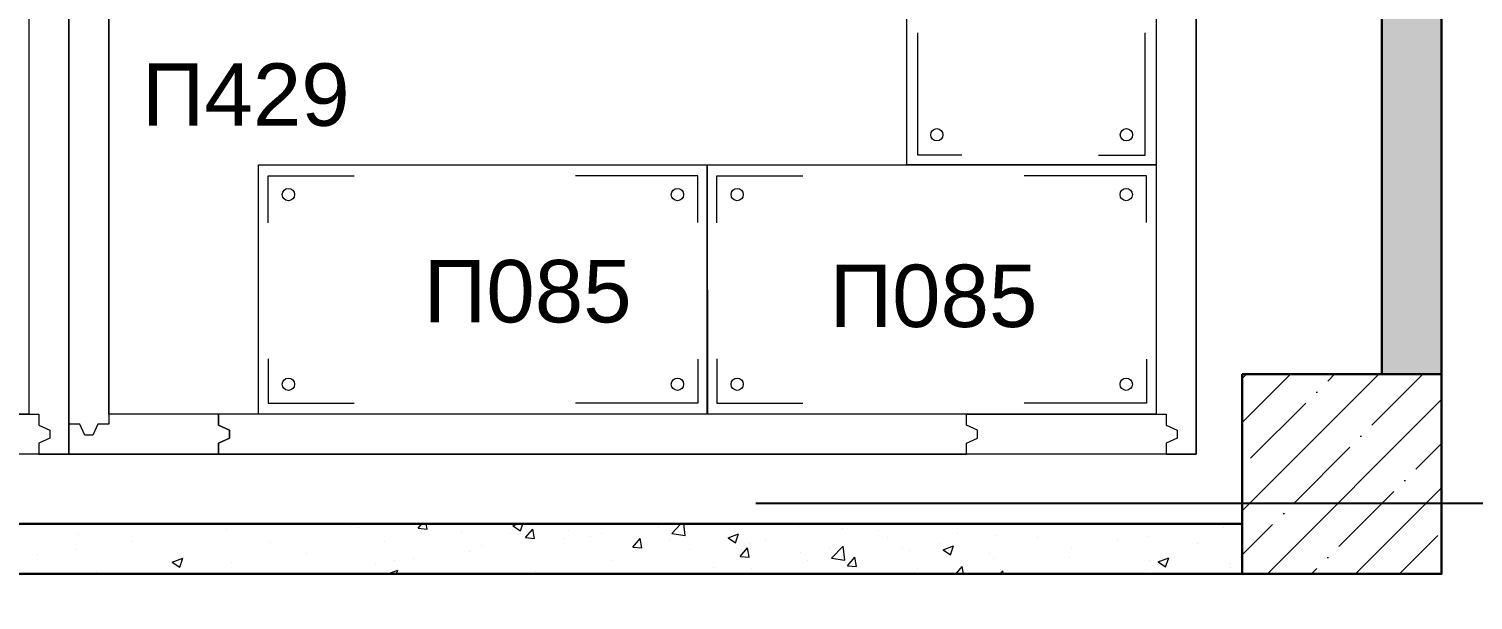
# Model space of a CAD drawing. Header units: millimetres. Extents: x -241391 to 8718866, y 0 to 143518.
# Drawn here: x -202866 to -199971, y 100348 to 101493 of the extents above; entities that cross this region are included whole.
import ezdxf
from ezdxf import colors
from ezdxf.entities.mleader import LeaderData, LeaderLine
from ezdxf.math import Vec2, Vec3

# ---------------------------------------------------------------- set-up
doc = ezdxf.new("R2010")
doc.units = ezdxf.units.MM
doc.header["$MEASUREMENT"] = 0
doc.layers.get('0').update_dxf_attribs({"color": 250, "lineweight": 9})
for name, color, linetype, lineweight in [('АР_Колонны', 5, 'Continuous', 30), ('АР_Колонны Штрих', 250, 'Continuous', 5), ('АР_Отметки', 250, 'Continuous', 15), ('АР_Перегородки газоблок', 165, 'Continuous', 30), ('АР_Перегородки газоблок_Штрих', 165, 'Continuous', 5), ('ТХ_пищеблок', 30, 'Continuous', 20)]:
    doc.layers.add(name, color=color, linetype=linetype, lineweight=lineweight)
doc.layers.add('ТХ_пищеблок_позиции', color=5, linetype='Continuous')
doc.layers.add('ТХ_привязка ТХ', color=7, linetype='Continuous', true_color=0x163d5c)
doc.styles.add('Arial Narrow_6', font='ARIALN.TTF', dxfattribs={"width": 0.85, "height": 200})
doc.styles.add('ISOCPEUR', font='isocpeur.ttf', dxfattribs={"width": 0.7})
doc.styles.add('Standart Arial', font='arial.ttf', dxfattribs={"width": 0.7, "height": 250})

# ---------------------------------------------------------------- blocks, each defined once
blk = doc.blocks.new('_Dot')
at = {"color": 0, "linetype": 'ByBlock', "lineweight": -2}
blk.add_line((-0.5, 0), (-1, 0), dxfattribs=at)
at = {"color": 0, "linetype": 'ByBlock', "const_width": 0.5}
blk.add_lwpolyline([(-0.25, 0, 1), (0.25, 0, 1)], format="xyb", close=True, dxfattribs=at)
blk = doc.blocks.new('_DotSmall')
at = {"color": 0, "linetype": 'ByBlock', "const_width": 0.5}
blk.add_lwpolyline([(-0.0625, 0, 1), (0.0625, 0, 1)], format="xyb", close=True, dxfattribs=at)

msp = doc.modelspace()

# ---------------------------------------------------------------- hatches: boundary and pattern name
at = {"layer": 'АР_Колонны Штрих', "ltscale": 100}
h = msp.add_hatch(dxfattribs=at)
h.set_pattern_fill('ANSI35', color=256, scale=500)
h.set_pattern_definition([(45, (-1157486.01, 140672.16), (-88.388348, 88.388348), []), (45, (-1157397.63, 140672.16), (-88.388348, 88.388348), [156.25, -31.25, 0, -31.25])])
h.paths.add_polyline_path([(-200033.9, 100800.7), (-200433.9, 100800.7), (-200433.9, 100400.7), (-200033.9, 100400.7)])
at = {"layer": 'АР_Перегородки газоблок_Штрих', "ltscale": 100}
h = msp.add_hatch(dxfattribs=at)
h.set_pattern_fill('AR-CONC', color=256, scale=30)
h.set_pattern_definition([(50, (0, 0), (215.17805, -18.82564), [22.5, -247.5]), (355, (0, 0), (-41.6254, 225.65764), [18, -198]), (100.45144, (17.93, -1.57), (173.55265, 206.832), [19.12206, -210.34263]), (46.1842, (0, 60), (320.1724, -49.65578), [33.75, -371.25]), (96.63564, (26.68, 55.86), (280.3986, 292.2356), [28.6831, -315.51413]), (351.18416, (0, 60), (280.3986, 292.2356), [27, -297]), (21, (30, 45), (179.07212, -120.78567), [22.5, -247.5]), (326, (30, 45), (72.9946, 217.54501), [18, -198]), (71.45144, (44.92, 34.93), (252.06671, 96.75935), [19.12206, -210.34263]), (37.5, (0, 0), (3.647957, 99.868156), [0, -195.6, 0, -201, 0, -198.75]), (7.5, (0, 0), (78.92086, 118.323514), [0, -114.6, 0, -191.1, 0, -75.75]), (327.5, (-66.9, 0), (160.14673, -6.766462), [0, -75, 0, -234, 0, -310.5]), (317.5, (-96.9, 0), (174.95585, 30.031495), [0, -97.5, 0, -155.4, 0, -220.5])])
h.paths.add_polyline_path([(-200034.1, 106400.7), (-200154.1, 106400.7), (-200154.1, 100800.7), (-200034.1, 100800.7)])

# ---------------------------------------------------------------- linework, layer by layer
for p, q in [((-202786.2, 100700.6), (-202786.2, 102900.6)), ((-202786.2, 100640.6), (-202786.2, 102900.6)), ((-200526.2, 102900.6), (-200526.2, 100640.6)), ((-202706.2, 102820.6), (-202706.2, 100700.6)), ((-202706.2, 100720.6), (-202706.2, 102820.6)), ((-200606.2, 102820.6), (-200606.2, 100720.6)), ((-200606.2, 101940.6), (-200606.2, 100720.6)), ((-200526.2, 100640.6), (-200526.2, 101940.6)), ((-202486.2, 100720.6), (-202706.2, 100720.6)), ((-202706.2, 100720.6), (-202706.2, 100700.6)), ((-200606.2, 100720.6), (-202706.2, 100720.6)), ((-202486.2, 100698.6), (-202486.2, 100720.6)), ((-200986.2, 100720.6), (-202486.2, 100720.6)), ((-202486.2, 100720.6), (-202486.2, 100698.6)), ((-202486.2, 100698.6), (-202486.2, 100720.6)), ((-200986.2, 100698.6), (-200986.2, 100720.6)), ((-200986.2, 100698.6), (-200986.2, 100720.6)), ((-200986.2, 100720.6), (-200586.2, 100720.6)), ((-200606.2, 100720.6), (-200586.2, 100720.6)), ((-200586.2, 100720.6), (-200586.2, 100698.6)), ((-200586.2, 100720.6), (-200586.2, 100698.6)), ((-202764.2, 100700.6), (-202786.2, 100700.6)), ((-202764.2, 100700.6), (-202786.2, 100700.6)), ((-202786.2, 100700.6), (-202786.2, 100640.6)), ((-202754.2, 100678.6), (-202764.2, 100700.6)), ((-202754.2, 100678.6), (-202764.2, 100700.6)), ((-202738.2, 100678.6), (-202754.2, 100678.6)), ((-202738.2, 100678.6), (-202754.2, 100678.6)), ((-202728.2, 100700.6), (-202738.2, 100678.6)), ((-202728.2, 100700.6), (-202738.2, 100678.6)), ((-202706.2, 100700.6), (-202728.2, 100700.6)), ((-202706.2, 100700.6), (-202728.2, 100700.6)), ((-202464.2, 100688.6), (-202486.2, 100698.6)), ((-202486.2, 100698.6), (-202464.2, 100688.6)), ((-202464.2, 100688.6), (-202486.2, 100698.6)), ((-202486.2, 100662.6), (-202464.2, 100672.6)), ((-202464.2, 100672.6), (-202486.2, 100662.6)), ((-202486.2, 100662.6), (-202464.2, 100672.6)), ((-202464.2, 100672.6), (-202464.2, 100688.6)), ((-202464.2, 100688.6), (-202464.2, 100672.6)), ((-202464.2, 100672.6), (-202464.2, 100688.6)), ((-200964.2, 100688.6), (-200986.2, 100698.6)), ((-200964.2, 100688.6), (-200986.2, 100698.6)), ((-200986.2, 100662.6), (-200964.2, 100672.6)), ((-200986.2, 100662.6), (-200964.2, 100672.6)), ((-200964.2, 100672.6), (-200964.2, 100688.6)), ((-200964.2, 100672.6), (-200964.2, 100688.6)), ((-200586.2, 100698.6), (-200564.2, 100688.6)), ((-200586.2, 100698.6), (-200564.2, 100688.6)), ((-200564.2, 100672.6), (-200586.2, 100662.6)), ((-200564.2, 100672.6), (-200586.2, 100662.6)), ((-200564.2, 100688.6), (-200564.2, 100672.6)), ((-200564.2, 100688.6), (-200564.2, 100672.6)), ((-202486.2, 100640.6), (-202486.2, 100662.6)), ((-202486.2, 100662.6), (-202486.2, 100640.6)), ((-202486.2, 100640.6), (-202486.2, 100662.6)), ((-200986.2, 100640.6), (-200986.2, 100662.6)), ((-200986.2, 100640.6), (-200986.2, 100662.6)), ((-200586.2, 100662.6), (-200586.2, 100640.6)), ((-200586.2, 100662.6), (-200586.2, 100640.6)), ((-202786.2, 100640.6), (-202486.2, 100640.6)), ((-200526.2, 100640.6), (-202786.2, 100640.6)), ((-202486.2, 100640.6), (-200986.2, 100640.6)), ((-200586.2, 100640.6), (-200986.2, 100640.6)), ((-200586.2, 100640.6), (-200986.2, 100640.6)), ((-200586.2, 100640.6), (-200526.2, 100640.6))]:
    msp.add_line(p, q)
at = {"layer": 'АР_Колонны', "ltscale": 100}
msp.add_lwpolyline([(-200433.9, 100800.7), (-200033.9, 100800.7), (-200033.9, 100400.7), (-200433.9, 100400.7)], close=True, dxfattribs=at)
at = {"layer": 'АР_Перегородки газоблок', "ltscale": 100}
for points in [[(-200033.9, 106400.7), (-200033.9, 100800.7)], [(-200153.9, 104687.7), (-200153.9, 100800.7)], [(-205134.4, 100500.7), (-200433.9, 100500.7)], [(-203148.1, 100400.7), (-200433.9, 100400.7)]]:
    msp.add_lwpolyline(points, dxfattribs=at)
at = {"layer": 'АР_Перегородки газоблок_Штрих', "linetype": 'Continuous', "ltscale": 100}
for p, q in [((-202395, 100499.7), (-202395, 100499.7)), ((-202085.6, 100492.1), (-202078.5, 100500.7)), ((-202067.7, 100490.6), (-202069.6, 100500.7)), ((-201895.7, 100497), (-201886, 100500.7)), ((-201880.7, 100486.9), (-201876.1, 100500.7)), ((-201577.5, 100481.7), (-201559.3, 100500.7)), ((-201550.8, 100477.7), (-201553.4, 100500.7)), ((-202766.8, 100479.5), (-202766.8, 100479.5)), ((-202470.1, 100489.8), (-202470.1, 100489.8)), ((-202221.6, 100495), (-202221.6, 100495)), ((-202205.9, 100493.5), (-202205.9, 100493.5)), ((-202085.6, 100492.1), (-202067.7, 100490.6)), ((-202061.5, 100488.3), (-202061.5, 100488.3)), ((-201999.2, 100486.1), (-201999.2, 100486.1)), ((-201901.3, 100481.5), (-201901.3, 100481.5)), ((-201895.7, 100497), (-201880.7, 100486.9)), ((-201870.5, 100473.3), (-201856, 100490.5)), ((-201870.5, 100473.3), (-201852.5, 100471.7)), ((-201852.5, 100471.7), (-201856, 100490.5)), ((-201792.6, 100471.1), (-201792.6, 100471.1)), ((-201784.1, 100487.7), (-201784.1, 100487.7)), ((-201741.2, 100474.7), (-201741.2, 100474.7)), ((-201717.5, 100481), (-201717.5, 100481)), ((-201655.3, 100454.5), (-201640.8, 100471.7)), ((-201637.4, 100452.9), (-201640.8, 100471.7)), ((-201603.9, 100495.9), (-201603.9, 100495.9)), ((-201577.4, 100481.8), (-201550.8, 100477.7)), ((-201464.5, 100473), (-201443.5, 100481)), ((-201464.5, 100473), (-201449.6, 100462.9)), ((-201449.6, 100462.9), (-201443.5, 100481)), ((-201324, 100494.7), (-201324, 100494.7)), ((-201234.2, 100490.7), (-201234.2, 100490.7)), ((-201163.8, 100488), (-201163.8, 100488)), ((-201144.7, 100472.8), (-201144.7, 100472.8)), ((-201003.7, 100481.2), (-201003.7, 100481.2)), ((-200926.5, 100477.2), (-200926.5, 100477.2)), ((-200843.5, 100474.4), (-200843.5, 100474.4)), ((-200622.4, 100474.8), (-200622.4, 100474.8)), ((-200470.9, 100494), (-200470.9, 100494)), ((-202773.2, 100449.9), (-202773.2, 100449.9)), ((-202659.6, 100464.9), (-202659.6, 100464.9)), ((-202380.9, 100463.4), (-202380.9, 100463.4)), ((-202309.1, 100442.5), (-202309.1, 100442.5)), ((-202153.3, 100465), (-202153.3, 100465)), ((-201982.1, 100446.1), (-201982.1, 100446.1)), ((-201959.1, 100457.6), (-201959.1, 100457.6)), ((-201655.3, 100454.5), (-201637.4, 100452.9)), ((-201581, 100468), (-201581, 100468)), ((-201541.5, 100449), (-201541.5, 100449)), ((-201440.1, 100435.7), (-201425.7, 100452.9)), ((-201422.2, 100434.1), (-201425.6, 100452.9)), ((-201420.9, 100461.2), (-201420.9, 100461.2)), ((-201390, 100468.2), (-201390, 100468.2)), ((-201319.6, 100442.7), (-201319.6, 100442.7)), ((-201260.7, 100454.4), (-201260.7, 100454.4)), ((-201257.4, 100432.1), (-201234, 100456.4)), ((-201230.6, 100428), (-201233.9, 100456.5)), ((-201115.2, 100452.3), (-201115.2, 100452.3)), ((-201100.6, 100447.7), (-201100.6, 100447.7)), ((-201040.1, 100462.2), (-201040.1, 100462.2)), ((-201033.4, 100448.9), (-201012.4, 100457)), ((-201033.4, 100448.9), (-201018.5, 100438.9)), ((-201018.5, 100438.9), (-201012.4, 100457)), ((-200940.4, 100440.9), (-200940.4, 100440.9)), ((-200776.4, 100453.7), (-200776.4, 100453.7)), ((-200683.4, 100467.7), (-200683.4, 100467.7)), ((-200523.2, 100460.9), (-200523.2, 100460.9)), ((-202848.3, 100440), (-202848.3, 100440)), ((-202578.9, 100424.3), (-202557.9, 100432.3)), ((-202578.9, 100424.3), (-202563.9, 100414.2)), ((-202563.9, 100414.2), (-202557.9, 100432.3)), ((-202555.8, 100433.4), (-202555.8, 100433.4)), ((-202460.6, 100423.3), (-202460.6, 100423.3)), ((-202170.8, 100421.3), (-202170.8, 100421.3)), ((-202134, 100427.6), (-202134, 100427.6)), ((-202095.7, 100431.2), (-202095.7, 100431.2)), ((-201695.5, 100427.9), (-201695.5, 100427.9)), ((-201494.6, 100412.7), (-201494.6, 100412.7)), ((-201440.1, 100435.7), (-201422.2, 100434.1)), ((-201418.3, 100412.4), (-201418.3, 100412.4)), ((-201304.7, 100427.4), (-201304.7, 100427.4)), ((-201257.3, 100432.2), (-201230.6, 100428)), ((-201224.9, 100416.8), (-201210.5, 100434.1)), ((-201224.9, 100416.8), (-201207, 100415.3)), ((-201207, 100415.3), (-201210.5, 100434.1)), ((-201083.8, 100412), (-201083.8, 100412)), ((-201007.5, 100400.7), (-200995.3, 100415.2)), ((-200992.6, 100400.7), (-200995.3, 100415.2)), ((-200932.2, 100431.2), (-200932.2, 100431.2)), ((-200780.3, 100434.1), (-200780.3, 100434.1)), ((-200620.1, 100427.4), (-200620.1, 100427.4)), ((-200602.2, 100424.9), (-200581.2, 100433)), ((-200602.2, 100424.9), (-200587.3, 100414.8)), ((-200587.3, 100414.8), (-200581.2, 100433)), ((-200460, 100420.6), (-200460, 100420.6)), ((-200457.2, 100413.9), (-200457.2, 100413.9)), ((-200437.7, 100433.6), (-200437.7, 100433.6)), ((-202825, 100403.1), (-202825, 100403.1)), ((-202730.8, 100403.4), (-202730.8, 100403.4)), ((-202614.7, 100402.1), (-202614.7, 100402.1)), ((-202146.5, 100400.7), (-202126.7, 100408.3)), ((-202129.3, 100400.7), (-202126.7, 100408.3)), ((-201851.4, 100405.4), (-201851.4, 100405.4)), ((-201493.4, 100402.6), (-201493.4, 100402.6)), ((-200919.7, 100400.7), (-200913.8, 100406.8)), ((-200913, 100400.7), (-200913.7, 100406.9)), ((-200627.2, 100408.7), (-200627.2, 100408.7))]:
    msp.add_line(p, q, dxfattribs=at)
at = {"layer": 'ТХ_пищеблок'}
for p, q in [((-202786.2, 100700.6), (-202786.2, 102900.6)), ((-202786.2, 100640.6), (-202786.2, 102900.6)), ((-200526.2, 102900.6), (-200526.2, 100640.6)), ((-202706.2, 102820.6), (-202706.2, 100700.6)), ((-202706.2, 100720.6), (-202706.2, 102820.6)), ((-200606.2, 102820.6), (-200606.2, 100720.6)), ((-200606.2, 101940.6), (-200606.2, 100720.6)), ((-200526.2, 100640.6), (-200526.2, 101940.6)), ((-202486.2, 100720.6), (-202706.2, 100720.6)), ((-202706.2, 100720.6), (-202706.2, 100700.6)), ((-200606.2, 100720.6), (-202706.2, 100720.6)), ((-202486.2, 100698.6), (-202486.2, 100720.6)), ((-200986.2, 100720.6), (-202486.2, 100720.6)), ((-202486.2, 100720.6), (-202486.2, 100698.6)), ((-202486.2, 100698.6), (-202486.2, 100720.6)), ((-200986.2, 100698.6), (-200986.2, 100720.6)), ((-200986.2, 100698.6), (-200986.2, 100720.6)), ((-200986.2, 100720.6), (-200586.2, 100720.6)), ((-200606.2, 100720.6), (-200586.2, 100720.6)), ((-200586.2, 100720.6), (-200586.2, 100698.6)), ((-200586.2, 100720.6), (-200586.2, 100698.6)), ((-202764.2, 100700.6), (-202786.2, 100700.6)), ((-202764.2, 100700.6), (-202786.2, 100700.6)), ((-202786.2, 100700.6), (-202786.2, 100640.6)), ((-202754.2, 100678.6), (-202764.2, 100700.6)), ((-202754.2, 100678.6), (-202764.2, 100700.6)), ((-202738.2, 100678.6), (-202754.2, 100678.6)), ((-202738.2, 100678.6), (-202754.2, 100678.6)), ((-202728.2, 100700.6), (-202738.2, 100678.6)), ((-202728.2, 100700.6), (-202738.2, 100678.6)), ((-202706.2, 100700.6), (-202728.2, 100700.6)), ((-202706.2, 100700.6), (-202728.2, 100700.6)), ((-202464.2, 100688.6), (-202486.2, 100698.6)), ((-202486.2, 100698.6), (-202464.2, 100688.6)), ((-202464.2, 100688.6), (-202486.2, 100698.6)), ((-202486.2, 100662.6), (-202464.2, 100672.6)), ((-202464.2, 100672.6), (-202486.2, 100662.6)), ((-202486.2, 100662.6), (-202464.2, 100672.6)), ((-202464.2, 100672.6), (-202464.2, 100688.6)), ((-202464.2, 100688.6), (-202464.2, 100672.6)), ((-202464.2, 100672.6), (-202464.2, 100688.6)), ((-200964.2, 100688.6), (-200986.2, 100698.6)), ((-200964.2, 100688.6), (-200986.2, 100698.6)), ((-200986.2, 100662.6), (-200964.2, 100672.6)), ((-200986.2, 100662.6), (-200964.2, 100672.6)), ((-200964.2, 100672.6), (-200964.2, 100688.6)), ((-200964.2, 100672.6), (-200964.2, 100688.6)), ((-200586.2, 100698.6), (-200564.2, 100688.6)), ((-200586.2, 100698.6), (-200564.2, 100688.6)), ((-200564.2, 100672.6), (-200586.2, 100662.6)), ((-200564.2, 100672.6), (-200586.2, 100662.6)), ((-200564.2, 100688.6), (-200564.2, 100672.6)), ((-200564.2, 100688.6), (-200564.2, 100672.6)), ((-202486.2, 100640.6), (-202486.2, 100662.6)), ((-202486.2, 100662.6), (-202486.2, 100640.6)), ((-202486.2, 100640.6), (-202486.2, 100662.6)), ((-200986.2, 100640.6), (-200986.2, 100662.6)), ((-200986.2, 100640.6), (-200986.2, 100662.6)), ((-200586.2, 100662.6), (-200586.2, 100640.6)), ((-200586.2, 100662.6), (-200586.2, 100640.6)), ((-202786.2, 100640.6), (-202486.2, 100640.6)), ((-200526.2, 100640.6), (-202786.2, 100640.6)), ((-202486.2, 100640.6), (-200986.2, 100640.6)), ((-200586.2, 100640.6), (-200986.2, 100640.6)), ((-200586.2, 100640.6), (-200986.2, 100640.6)), ((-200586.2, 100640.6), (-200526.2, 100640.6))]:
    msp.add_line(p, q, dxfattribs=at)
at = {"layer": 'ТХ_пищеблок', "extrusion": (-6.19742e-05, 0.000470712, 1)}
for p, q in [((-201106, 101220.6), (-201106, 102420.6, 0)), ((-200606, 102420.6, 0), (-200606, 101220.6, 0)), ((-200606, 101220.6, 0), (-201106, 101220.6))]:
    msp.add_line(p, q, dxfattribs=at)
at = {"layer": 'ТХ_пищеблок', "extrusion": (-0.000470712, -6.19746e-05, 1)}
for p, q in [((-202406, 100720.6, -0.7), (-202406, 101220.6, -0.7)), ((-202406, 101220.6, -0.7), (-201506.2, 101220.6)), ((-201506.2, 101220.6), (-201506, 100720.6, -0.7)), ((-201506.2, 100720.6), (-201506.2, 101220.6)), ((-201506.2, 101220.6), (-200606.5, 101220.6, 0.7)), ((-200606.5, 101220.6, 0.7), (-200606.2, 100720.6)), ((-201506, 100720.6, -0.7), (-202406, 100720.6, -0.7)), ((-200606.2, 100720.6), (-201506.2, 100720.6))]:
    msp.add_line(p, q, dxfattribs=at)
at = {"layer": 'ТХ_пищеблок'}
for points in [[(-202786.2, 102900.6), (-202786.2, 100640.6), (-205046.2, 100640.6), (-205046.2, 102900.6)], [(-202866.2, 102820.6), (-202866.2, 100720.6), (-204966.2, 100720.6), (-204966.2, 102820.6)], [(-202786.2, 100640.6), (-202786.2, 101940.6), (-202808.2, 101940.6), (-202818.2, 101962.6), (-202834.2, 101962.6), (-202844.2, 101940.6), (-202866.2, 101940.6), (-202866.2, 100720.6), (-202846.2, 100720.6), (-202846.2, 100698.6), (-202824.2, 100688.6), (-202824.2, 100672.6), (-202846.2, 100662.6), (-202846.2, 100640.6)]]:
    msp.add_lwpolyline(points, close=True, dxfattribs=at)
at = {"layer": 'ТХ_пищеблок', "extrusion": (-6.19742e-05, 0.000470712, 1), "elevation": 60.1}
for points in [[(-200996, 101239.8), (-201083.9, 101239.8), (-201083.9, 101485)], [(-200721.8, 101239.8), (-200628.1, 101239.8), (-200628.1, 101485)]]:
    msp.add_lwpolyline(points, dxfattribs=at)
at = {"layer": 'ТХ_пищеблок', "extrusion": (-0.000470712, -6.19746e-05, 1)}
for points, elevation in [([(-202386.8, 101103.8), (-202386.8, 101198.5), (-202214.2, 101198.5)], 88.3), ([(-201525.1, 101104.9), (-201525.1, 101198.5), (-201770.4, 101198.5)], 87.9), ([(-201487, 101103.8), (-201487, 101198.5), (-201314.4, 101198.5)], 88.6), ([(-200625.4, 101104.9), (-200625.4, 101198.5), (-200870.6, 101198.5)], 88.2), ([(-202386.8, 100831.9), (-202386.8, 100742.8), (-202214.2, 100742.8)], 88.3), ([(-201525.1, 100830.6), (-201525.1, 100742.8), (-201770.4, 100742.8)], 87.9), ([(-201487, 100831.9), (-201487, 100742.8), (-201314.4, 100742.8)], 88.6), ([(-200625.4, 100830.6), (-200625.4, 100742.8), (-200870.6, 100742.8)], 88.2)]:
    msp.add_lwpolyline(points, dxfattribs=dict(at, elevation=elevation))
at = {"layer": 'ТХ_пищеблок'}
msp.add_lwpolyline([(-202846.2, 100640.6), (-203246.2, 100640.6), (-203246.2, 100662.6), (-203224.2, 100672.6), (-203224.2, 100688.6), (-203246.2, 100698.6), (-203246.2, 100720.6), (-202846.2, 100720.6), (-202846.2, 100698.6), (-202824.2, 100688.6), (-202824.2, 100672.6), (-202846.2, 100662.6), (-202846.2, 100640.6), (-203246.2, 100640.6)], dxfattribs=at)
at = {"layer": 'ТХ_пищеблок', "extrusion": (-6.19742e-05, 0.000470712, 1)}
for centre in [(-201046, 101280.6, 60.1), (-200666, 101280.6, 60.1)]:
    msp.add_circle(centre, 12.3, dxfattribs=at)
at = {"layer": 'ТХ_пищеблок', "extrusion": (-0.000470712, -6.19746e-05, 1)}
for centre in [(-202346, 101160.6, 88.3), (-201566, 101160.6, 87.9), (-201446.2, 101160.6, 88.6), (-200666.2, 101160.6, 88.2), (-202346, 100780.6, 88.3), (-201566, 100780.6, 87.9), (-201446.2, 100780.6, 88.6), (-200666.2, 100780.6, 88.2)]:
    msp.add_circle(centre, 12.3, dxfattribs=at)

# ---------------------------------------------------------------- texts
at = {"layer": 'ТХ_пищеблок_позиции', "style": 'Standart Arial'}
for s, p in [('П429', (-202639.9, 101298.5, 2.5)), ('П085', (-202074.6, 100904.6, -1.8)), ('П085', (-201261.1, 100895.3, -1.1))]:
    msp.add_text(s, height=125, dxfattribs=at).set_placement(p)

# ---------------------------------------------------------------- leaders
at = {"layer": 'АР_Отметки'}
ml = msp.add_multileader_mtext('Standard', dxfattribs=at)
ml.set_content('0,000', color=256, style='ISOCPEUR')
ml.set_leader_properties(color=256, linetype='Continuous', lineweight=-1)
ml.set_arrow_properties(name='DOTSMALL')
ml.build(insert=Vec2(0, 0))
ml.multileader.update_dxf_attribs({"has_text_frame": 1, "text_left_attachment_type": 4, "text_right_attachment_type": 4, "dogleg_length": 100, "arrow_head_size": 180})
ctx = ml.context
ctx.base_point, ctx.char_height, ctx.arrow_head_size, ctx.landing_gap_size, ctx.plane_origin = Vec3(-202583.9, 121652.2, 0), 250, 180, 50, Vec3(-204745.1, 120215.7, 0)
ctx.left_attachment, ctx.right_attachment = 4, 4
notes = []
notes.append((ctx, [(0, (0, 0, 0), (0, 0), (1, 0), 1, [])]))
ctx.mtext.insert, ctx.mtext.width, ctx.mtext.line_spacing_style, ctx.mtext.flow_direction = Vec3(-202533.9, 122052.2, 0), 852.697, 2, 5
at = {"layer": 'АР_Отметки', "color": 253}
ml = msp.add_multileader_mtext('Standard', dxfattribs=at)
ml.set_content('0,000', color=253, style='ISOCPEUR')
ml.set_leader_properties(color=256, linetype='Continuous', lineweight=-1)
ml.set_arrow_properties(name='DOTSMALL')
ml.build(insert=Vec2(0, 0))
ml.multileader.update_dxf_attribs({"has_text_frame": 1, "text_left_attachment_type": 4, "text_right_attachment_type": 4, "dogleg_length": 100, "arrow_head_size": 180})
ctx = ml.context
ctx.base_point, ctx.char_height, ctx.arrow_head_size, ctx.landing_gap_size, ctx.plane_origin = Vec3(-210451.3, 105391.8, 0), 250, 180, 50, Vec3(-212612.5, 104867.3, 0)
ctx.left_attachment, ctx.right_attachment = 4, 4
notes.append((ctx, [(0, (0, 0, 0), (0, 0), (1, 0), 1, [])]))
ctx.mtext.insert, ctx.mtext.width, ctx.mtext.line_spacing_style, ctx.mtext.flow_direction = Vec3(-210401.3, 105791.8, 0), 852.697, 2, 5
ml = msp.add_multileader_mtext('Standard', dxfattribs=at)
ml.set_content('-0,000', color=253, style='ISOCPEUR')
ml.set_leader_properties(color=256, linetype='Continuous', lineweight=-1)
ml.set_arrow_properties(name='DOTSMALL')
ml.build(insert=Vec2(0, 0))
ml.multileader.update_dxf_attribs({"has_text_frame": 1, "text_left_attachment_type": 4, "text_right_attachment_type": 4, "dogleg_length": 100, "arrow_head_size": 180})
ctx = ml.context
ctx.base_point, ctx.char_height, ctx.arrow_head_size, ctx.landing_gap_size, ctx.plane_origin = Vec3(-214386.8, 102727, 0), 250, 180, 50, Vec3(-214468.2, 101459.4, 0)
ctx.left_attachment, ctx.right_attachment = 4, 4
notes.append((ctx, [(0, (0, 0, 0), (0, 0), (1, 0), 1, [])]))
ctx.mtext.insert, ctx.mtext.width, ctx.mtext.line_spacing_style, ctx.mtext.flow_direction = Vec3(-214336.8, 103060.3, 0), 852.697, 2, 5
ml = msp.add_multileader_mtext('Standard', dxfattribs=at)
ml.set_content('-0,000', color=253, style='ISOCPEUR')
ml.set_leader_properties(color=256, linetype='Continuous', lineweight=-1)
ml.set_arrow_properties(name='DOTSMALL')
ml.build(insert=Vec2(0, 0))
ml.multileader.update_dxf_attribs({"has_text_frame": 1, "text_left_attachment_type": 4, "text_right_attachment_type": 4, "dogleg_length": 100, "arrow_head_size": 180})
ctx = ml.context
ctx.base_point, ctx.char_height, ctx.arrow_head_size, ctx.landing_gap_size, ctx.plane_origin = Vec3(-214386.8, 102727, 0), 250, 180, 50, Vec3(-214468.2, 101459.4, 0)
ctx.left_attachment, ctx.right_attachment = 4, 4
notes.append((ctx, [(0, (0, 0, 0), (0, 0), (1, 0), 1, [])]))
ctx.mtext.insert, ctx.mtext.width, ctx.mtext.line_spacing_style, ctx.mtext.flow_direction = Vec3(-214336.8, 103060.3, 0), 852.697, 2, 5
at = {"layer": 'ТХ_привязка ТХ', "lineweight": 20}
ml = msp.add_multileader_mtext('Standard', dxfattribs=at)
ml.set_content('Водонагреватель накопительный, 100л\\PДиам.резьбы патрубков подключения х/г воды G1/2', color=256, style='Standart Arial')
ml.set_leader_properties()
ml.set_arrow_properties(name='DOT')
ml.build(insert=Vec2(0, 0))
ml.multileader.update_dxf_attribs({"text_left_attachment_type": 6, "text_right_attachment_type": 6, "dogleg_length": 50, "arrow_head_size": 50})
ctx = ml.context
ctx.base_point, ctx.char_height, ctx.arrow_head_size, ctx.landing_gap_size, ctx.plane_origin = Vec3(-196472.8, 100542, 65.9), 200, 50, 0, Vec3(-146079.8, 162233.8, 65.9)
ctx.left_attachment, ctx.right_attachment = 6, 6
notes.append((ctx, [(1, (1, 1, 0), (-196522.8, 100542, 65.9), (1, 0), 50, [(5, [(-206820.3, 100520.7, 65.9), (-205890.3, 104677.4, 65.9), (-210225.6, 101364.6, 65.9), (-207755.1, 109412.9, 65.9), (-212975.1, 109571, 65.9), (-215109.5, 106862.3, 65.9), (-213590.6, 115812.1, 65.9)], 0, [])])]))
ctx.mtext.insert, ctx.mtext.width, ctx.mtext.defined_height, ctx.mtext.flow_direction = Vec3(-196472.8, 100800.8, 65.9), 5613.825, 206.6, 5
at = {"layer": 'ТХ_привязка ТХ'}
ml = msp.add_multileader_mtext('Standard', dxfattribs=at)
ml.set_content('Поддон 600х600 мм\\Pготовый учесть в разделе АР и ВК', color=256, style='Arial Narrow_6')
ml.set_leader_properties()
ml.set_arrow_properties(name='DOT')
ml.build(insert=Vec2(0, 0))
ml.multileader.update_dxf_attribs({"text_left_attachment_type": 6, "text_right_attachment_type": 6, "dogleg_length": 50, "arrow_head_size": 50})
ctx = ml.context
ctx.base_point, ctx.char_height, ctx.arrow_head_size, ctx.landing_gap_size, ctx.plane_origin = Vec3(-202489.3, 98961.3), 200, 50, 0.09, Vec3(-204359.4, 124484.3)
ctx.left_attachment, ctx.right_attachment = 6, 6
notes.append((ctx, [(0, (1, 1, 0), (-202539.3, 98961.3), (1, 0), 50, [(0, [(-205574.6, 103136.3)], 0, [])])]))
ctx.mtext.insert, ctx.mtext.width, ctx.mtext.defined_height, ctx.mtext.flow_direction = Vec3(-202489.2, 99220.1), 4921.798, 5836.6, 5
for ctx, leaders in notes:
    for number, flags, end, landing, length, lines in leaders:
        leader = LeaderData()
        leader.index, (leader.has_last_leader_line, leader.has_dogleg_vector, leader.attachment_direction) = number, flags
        leader.last_leader_point, leader.dogleg_vector, leader.dogleg_length = Vec3(end), Vec3(landing), length
        for number, points, colour, breaks in lines:
            line = LeaderLine()
            line.index, line.vertices, line.color, line.breaks = number, Vec3.list(points), colors.encode_raw_color(colour), breaks
            leader.lines.append(line)
        ctx.leaders.append(leader)

doc.saveas('drawing.dxf')
